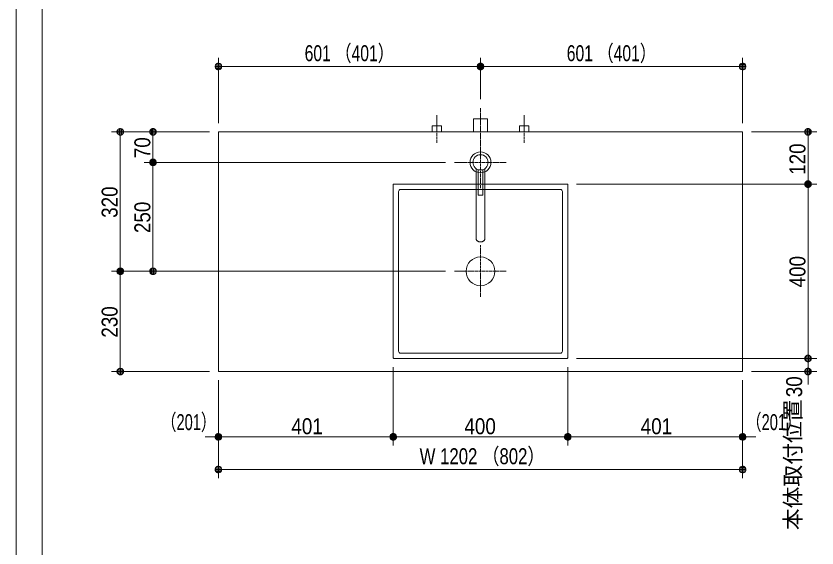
# Model space of a CAD drawing. Units: millimetres, scale not verified. Extents: x -6062 to 6062, y -3045 to 3045.
# Drawn here: x -5788 to -3951, y -775 to 446 of the extents above; entities that cross this region are included whole.
import ezdxf
from ezdxf.enums import TextEntityAlignment as Align

# ---------------------------------------------------------------- set-up
doc = ezdxf.new("R2010")
doc.units = ezdxf.units.MM
doc.header["$LTSCALE"] = 20
doc.linetypes.add('CHAIN1', pattern=[8, 5, -1, 1, -1])
for name, color, linetype, lineweight in [('0-0_1図面枠', 7, 'Continuous', 9), ('0-2_2寸法-1', 7, 'Continuous', 9), ('0-3_0', 7, 'Continuous', 9), ('0-4_2寸法-2', 7, 'Continuous', 9), ('0-5_5ボウル・キャビネット', 7, 'Continuous', 9), ('0-7_4給排水', 7, 'Continuous', 9)]:
    doc.layers.add(name, color=color, linetype=linetype, lineweight=lineweight)
doc.styles.add('ＭＳ Ｐゴシック', font='')
doc.styles.get('ＭＳ Ｐゴシック').set_extended_font_data('MS PGothic')

# ---------------------------------------------------------------- blocks, each defined once
blk = doc.blocks.new('グループ-2')
at = {"layer": '0-0_1図面枠'}
blk.add_lwpolyline([(-80000, 55400), (80000, 55400), (80000, -55400), (-80000, -55400)], close=True, dxfattribs=at)
blk = doc.blocks.new('図面枠')
at = {"layer": '0-0_1図面枠'}
blk.add_blockref('グループ-2', (0, 0), dxfattribs=at)
blk = doc.blocks.new('グループ-4')
at = {"layer": '0-0_1図面枠'}
blk.add_line((-78800, 41000), (-78800, -48600), dxfattribs=at)
blk = doc.blocks.new('_Dot')
at = {"layer": '0-3_0'}
for p, q in [((-10, 0), (-20, 0)), ((9.78, 2), (-9.78, 2)), ((7.99, 6), (-7.99, 6)), ((9.16, -3.98), (-9.16, -3.98)), ((6, -7.98), (-6, -7.98))]:
    blk.add_line(p, q, dxfattribs=at)
for points in [[(10, 0), (9.92, 1.25), (9.69, 2.49), (9.3, 3.68), (8.76, 4.82), (8.09, 5.88), (7.29, 6.85), (6.37, 7.71), (5.36, 8.44), (4.26, 9.05), (3.09, 9.51), (1.87, 9.82), (0.63, 9.98), (-0.63, 9.98), (-1.87, 9.82), (-3.09, 9.51), (-4.26, 9.05), (-5.36, 8.44), (-6.37, 7.71), (-7.29, 6.85), (-8.09, 5.88), (-8.76, 4.82), (-9.3, 3.68), (-9.69, 2.49), (-9.92, 1.25), (-10, 0), (0, 0)], [(-10, 0), (-9.92, -1.25), (-9.69, -2.49), (-9.3, -3.68), (-8.76, -4.82), (-8.09, -5.88), (-7.29, -6.85), (-6.37, -7.71), (-5.36, -8.44), (-4.26, -9.05), (-3.09, -9.51), (-1.87, -9.82), (-0.63, -9.98), (0.63, -9.98), (1.87, -9.82), (3.09, -9.51), (4.26, -9.05), (5.36, -8.44), (6.37, -7.71), (7.29, -6.85), (8.09, -5.88), (8.76, -4.82), (9.3, -3.68), (9.69, -2.49), (9.92, -1.25), (10, 0), (0, 0)]]:
    blk.add_lwpolyline(points, close=True, dxfattribs=at)
blk = doc.blocks.new('グループ-26')
at = {"layer": '0-5_5ボウル・キャビネット'}
for p, q in [((-62700, -6780), (-62700, 1180)), ((-62680, 1200), (-54720, 1200)), ((-54700, 1180), (-54700, -6780)), ((-62460, -6460), (-62460, 860)), ((-62360, 960), (-55040, 960)), ((-54940, 860), (-54940, -6460)), ((-55040, -6560), (-62360, -6560)), ((-54720, -6800), (-62680, -6800))]:
    blk.add_line(p, q, dxfattribs=at)
at = {"layer": '0-5_5ボウル・キャビネット', "linetype": 'CHAIN1'}
for p, q in [((-58700, -1600), (-58700, -4000)), ((-59900, -2800), (-57500, -2800))]:
    blk.add_line(p, q, dxfattribs=at)
at = {"layer": '0-5_5ボウル・キャビネット'}
blk.add_circle((-58700, -2800), 660, dxfattribs=at)
for centre, radius, start, end in [((-62680, 1180), 20, 90, 180), ((-54720, 1180), 20, 0, 90), ((-62360, 860), 100, 90, 180), ((-55040, 860), 100, 0, 90), ((-62360, -6460), 100, 180, 270), ((-55040, -6460), 100, 270, 0), ((-62680, -6780), 20, 180, 270), ((-54720, -6780), 20, 270, 0)]:
    blk.add_arc(centre, radius, start, end, dxfattribs=at)
blk = doc.blocks.new('グループ-33')
at = {"layer": '0-7_4給排水', "linetype": 'CHAIN1'}
for p, q in [((-58700, 3400), (-58700, 1000)), ((-58700, 3400), (-58700, 1000)), ((-59900, 2200), (-57500, 2200)), ((-59900, 2200), (-57500, 2200))]:
    blk.add_line(p, q, dxfattribs=at)
at = {"layer": '0-7_4給排水'}
for points in [[(-58900, 1912.8), (-58900, -1300), (-58899.2, -1313.8), (-58896.7, -1327.9), (-58892.3, -1342.2), (-58886, -1356.4), (-58877.7, -1370.4), (-58867.4, -1383.8), (-58855.3, -1396.6), (-58841.4, -1408.3), (-58826.1, -1418.9), (-58809.4, -1428.2), (-58791.9, -1436.1), (-58773.6, -1442.5), (-58755, -1447.3), (-58736.4, -1450.7), (-58718, -1452.6), (-58700, -1453.2), (-58682, -1452.6), (-58663.6, -1450.7), (-58645, -1447.3), (-58626.4, -1442.5), (-58608.1, -1436.1), (-58590.6, -1428.2), (-58573.9, -1418.9), (-58558.6, -1408.3), (-58544.7, -1396.6), (-58532.6, -1383.8), (-58522.3, -1370.4), (-58514, -1356.4), (-58507.7, -1342.2), (-58503.3, -1327.9), (-58500.8, -1313.8), (-58500, -1300), (-58500, 1912.8)], [(-58900, 1912.8), (-58900, -1300), (-58899.2, -1313.8), (-58896.7, -1327.9), (-58892.3, -1342.2), (-58886, -1356.4), (-58877.7, -1370.4), (-58867.4, -1383.8), (-58855.3, -1396.6), (-58841.4, -1408.3), (-58826.1, -1418.9), (-58809.4, -1428.2), (-58791.9, -1436.1), (-58773.6, -1442.5), (-58755, -1447.3), (-58736.4, -1450.7), (-58718, -1452.6), (-58700, -1453.2), (-58682, -1452.6), (-58663.6, -1450.7), (-58645, -1447.3), (-58626.4, -1442.5), (-58608.1, -1436.1), (-58590.6, -1428.2), (-58573.9, -1418.9), (-58558.6, -1408.3), (-58544.7, -1396.6), (-58532.6, -1383.8), (-58522.3, -1370.4), (-58514, -1356.4), (-58507.7, -1342.2), (-58503.3, -1327.9), (-58500.8, -1313.8), (-58500, -1300), (-58500, 1912.8)], [(-58800, 1864.6), (-58800, 700), (-58600, 700), (-58600, 1864.6)], [(-58800, 1864.6), (-58800, 700), (-58600, 700), (-58600, 1864.6)]]:
    blk.add_lwpolyline(points, dxfattribs=at)
for radius in [480, 480, 350, 350]:
    blk.add_circle((-58700, 2200), radius, dxfattribs=at)
blk = doc.blocks.new('グループ-39')
at = {"layer": '0-7_4給排水', "linetype": 'CHAIN1'}
blk.add_line((-58700, 3100), (-58700, 4700), dxfattribs=at)
at = {"layer": '0-7_4給排水'}
blk.add_lwpolyline([(-59020, 3600), (-59020, 4200), (-58380, 4200), (-58380, 3600)], dxfattribs=at)
blk = doc.blocks.new('止水栓_平面_W100')
at = {"layer": '0-7_4給排水', "linetype": 'CHAIN1'}
for p, q in [((-2000, -500), (-2000, 780)), ((2000, -500), (2000, 780))]:
    blk.add_line(p, q, dxfattribs=at)
at = {"layer": '0-7_4給排水'}
for points in [[(-2210, 0), (-2210, 280), (-1790, 280), (-1790, 0)], [(1790, 0), (1790, 280), (2210, 280), (2210, 0)]]:
    blk.add_lwpolyline(points, dxfattribs=at)

msp = doc.modelspace()

# ---------------------------------------------------------------- linework, layer by layer
at = {"layer": '0-2_2寸法-1'}
for p, q in [((-5323.5, 200), (-5323.5, 350)), ((-4722.5, 255), (-4722.5, 350)), ((-4722.5, 255), (-4722.5, 350)), ((-4121.5, 200), (-4121.5, 350)), ((-4737.51, 330), (-5308.49, 330)), ((-4707.49, 330), (-4136.51, 330)), ((-5493.5, 180), (-5568.5, 180)), ((-5343.5, 180), (-5493.5, 180)), ((-4101.5, 180), (-3951.5, 180)), ((-5548.5, -124.99), (-5548.5, 164.99)), ((-5473.5, 125.01), (-5473.5, 164.99)), ((-3971.5, 75.01), (-3971.5, 164.99)), ((-4802.5, 110), (-5493.5, 110)), ((-4802.5, 110), (-5493.5, 110)), ((-5473.5, 94.99), (-5473.5, -124.99)), ((-4502.5, 60), (-3951.5, 60)), ((-4101.5, 60), (-3951.5, 60)), ((-3971.5, 44.99), (-3971.5, -324.99)), ((-5493.5, -140), (-5568.5, -140)), ((-5493.5, -140), (-5568.5, -140)), ((-4802.5, -140), (-5493.5, -140)), ((-5548.5, -155.01), (-5548.5, -354.99)), ((-4502.5, -340), (-3951.5, -340)), ((-4922.5, -360), (-4922.5, -540)), ((-4522.5, -360), (-4522.5, -540)), ((-5343.5, -370), (-5568.5, -370)), ((-5323.5, -390), (-5323.5, -540)), ((-4922.5, -390), (-4922.5, -540)), ((-4522.5, -390), (-4522.5, -540)), ((-4121.5, -390), (-4121.5, -540)), ((-4937.51, -520), (-5308.49, -520)), ((-4537.51, -520), (-4907.49, -520)), ((-4507.49, -520), (-4136.51, -520)), ((-5323.5, -540), (-5323.5, -615)), ((-4121.5, -540), (-4121.5, -615)), ((-4136.51, -595), (-5308.49, -595))]:
    msp.add_line(p, q, dxfattribs=at)
at = {"layer": '0-4_2寸法-2'}
for p, q in [((-3971.5, -324.99), (-3971.5, -309.99)), ((-4101.5, -340), (-3951.5, -340)), ((-3971.5, -340), (-3971.5, -370)), ((-4101.5, -370), (-3951.5, -370)), ((-3971.5, -385.01), (-3971.5, -400.01)), ((-5323.5, -390), (-5323.5, -540)), ((-4922.5, -390), (-4922.5, -540)), ((-4522.5, -390), (-4522.5, -540)), ((-4121.5, -390), (-4121.5, -540)), ((-5338.51, -520), (-5353.51, -520)), ((-4922.5, -520), (-5323.5, -520)), ((-4907.49, -520), (-4892.49, -520)), ((-4537.51, -520), (-4552.51, -520)), ((-4522.5, -520), (-4121.5, -520)), ((-4106.49, -520), (-4091.49, -520))]:
    msp.add_line(p, q, dxfattribs=at)
at = {"layer": '0-5_5ボウル・キャビネット'}
msp.add_lwpolyline([(-5323.5, 180), (-4121.5, 180), (-4121.5, -370), (-5323.5, -370)], close=True, dxfattribs=at)

# ---------------------------------------------------------------- block references
at = {"layer": '0-0_1図面枠', "xscale": 0.05, "yscale": 0.05}
for name in ['図面枠', 'グループ-4']:
    msp.add_blockref(name, (-1787.5, 0), dxfattribs=at)
at = {"layer": '0-2_2寸法-1', "xscale": 0.7503418, "yscale": 0.7503418}
for p, rotation in [((-5323.5, 330), 180), ((-4722.5, 330), 180), ((-5548.5, 180), 90), ((-5473.5, 180), 90), ((-3971.5, 180), 90), ((-5473.5, 110), 270), ((-5473.5, 110), 90), ((-3971.5, 60), 270), ((-3971.5, 60), 90), ((-5548.5, -140), 270), ((-5473.5, -140), 270), ((-5548.5, -140), 90), ((-3971.5, -340), 270), ((-5548.5, -370), 270), ((-5323.5, -520), 180), ((-4922.5, -520), 180), ((-4522.5, -520), 180), ((-5323.5, -595), 180)]:
    msp.add_blockref('_Dot', p, dxfattribs=dict(at, rotation=rotation))
for p in [(-4722.5, 330), (-4121.5, 330), (-4922.5, -520), (-4522.5, -520), (-4121.5, -520), (-4121.5, -595)]:
    msp.add_blockref('_Dot', p, dxfattribs=at)
at = {"layer": '0-4_2寸法-2', "xscale": 0.7503418, "yscale": 0.7503418}
for p, rotation in [((-3971.5, -340), 270), ((-3971.5, -370), 90), ((-4922.5, -520), 180), ((-4121.5, -520), 180)]:
    msp.add_blockref('_Dot', p, dxfattribs=dict(at, rotation=rotation))
for p in [(-5323.5, -520), (-4522.5, -520)]:
    msp.add_blockref('_Dot', p, dxfattribs=at)
at = {"layer": '0-5_5ボウル・キャビネット', "xscale": 0.05, "yscale": 0.05}
msp.add_blockref('グループ-26', (-1787.5, 0), dxfattribs=at)
at = {"layer": '0-7_4給排水', "xscale": 0.05, "yscale": 0.05}
for name, p in [('グループ-39', (-1787.5, 0)), ('止水栓_平面_W100', (-4722.5, 180)), ('グループ-33', (-1787.5, 0))]:
    msp.add_blockref(name, p, dxfattribs=at)

# ---------------------------------------------------------------- texts
at = {"layer": '0-2_2寸法-1', "style": 'ＭＳ Ｐゴシック'}
for s, height, width, p in [('601 （401）', 36.66, 0.75, (-5125.7, 331.19)), ('601 （401）', 36.66, 0.75, (-4524.7, 331.19)), ('401', 36.66, 0.9, (-5156.13, -524.96)), ('400', 36.66, 0.9, (-4759.39, -524.96)), ('401', 36.66, 0.9, (-4355.13, -524.96)), ('W 1202 （802）', 36.69, 0.8, (-4862.07, -593.81))]:
    msp.add_text(s, height=height, dxfattribs=dict(at, width=width)).set_placement(p, align=Align.BOTTOM_LEFT)
at = {"layer": '0-2_2寸法-1', "style": 'ＭＳ Ｐゴシック', "width": 0.9}
for s, p in [('70', (-5468.54, 119.63)), ('120', (-3966.54, 81.39)), ('320', (-5543.54, -17.28)), ('250', (-5468.54, -52.28)), ('400', (-3966.54, -176.89)), ('230', (-5543.54, -292.28))]:
    msp.add_text(s, height=36.66, rotation=90, dxfattribs=at).set_placement(p, align=Align.BOTTOM_LEFT)
at = {"layer": '0-4_2寸法-2', "style": 'ＭＳ Ｐゴシック', "width": 0.9}
msp.add_text('30', height=36.66, rotation=90, dxfattribs=at).set_placement((-3973.98, -428.98), align=Align.BOTTOM_LEFT)
at = {"layer": '0-4_2寸法-2', "style": 'ＭＳ Ｐゴシック'}
msp.add_text('本体取付位置', height=36.66, rotation=90, dxfattribs=at).set_placement((-3977.19, -734.14), align=Align.BOTTOM_LEFT)
at = {"layer": '0-4_2寸法-2', "style": 'ＭＳ Ｐゴシック', "width": 0.7}
for p in [(-5454.57, -515.51), (-4113, -515.51)]:
    msp.add_text('（201）', height=36.66, dxfattribs=at).set_placement(p, align=Align.BOTTOM_LEFT)

doc.saveas('drawing.dxf')
